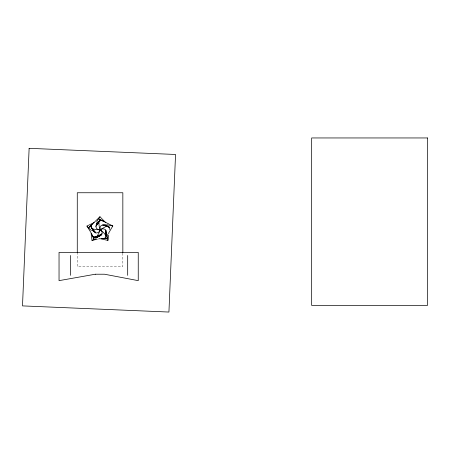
<?xml version="1.0" encoding="UTF-8"?>
<svg xmlns="http://www.w3.org/2000/svg" width="450" height="450" viewBox="0 0 450 450"><rect width="100%" height="100%" fill="white"/><g stroke="black" fill="none" stroke-linecap="round" stroke-linejoin="round"><path stroke-width="0.34" stroke-dasharray="2.25 1.69" d="M122.839 253.142L122.839 266.484L77.271 266.484L77.271 253.142"/><path stroke-width="0.67" d="M105.936 236.97L106.127 231.232L105.975 232.622M109.671 229.489L109.733 228.279L109.266 227.391L104.901 224.691L107.589 226.688M98.623 238.944L99.951 238.652L107.899 240.412L108.529 235.288M108.686 234.006L108.849 232.729L112.793 225.984L98.55 218.745L96.514 222.255M106.031 234.979L106.622 232.464L105.958 234.399M103.421 238.528L104.636 238.258L105.441 237.493A239.411 17.286 21.5 0 0 105.936 235.547L103.478 232.453L100.209 229.776A768.409 44.961 -34.1 0 1 96.367 228.161L95.878 226.373L99.259 221.062M95.878 226.373L99.821 220.629L96.002 225.242L98.291 222.868M105.739 222.677L99.951 216.748L98.55 218.745L104.079 221.591M106.301 230.737A310.455 29.334 -71.3 0 0 104.108 229.078A817.92 47.542 -71.3 0 0 100.209 229.776L95.996 229.657L92.126 228.684A242.522 18.478 -17.3 0 1 91.243 226.755L90.844 225.804L91.586 224.814M92.368 235.789L93.054 236.79L94.365 237.088A246.876 18.658 -87.4 0 0 96.463 236.903L98.679 233.64L100.209 229.776A828.821 47.874 37.4 0 1 100.851 225.928L102.454 224.983L108.293 226.389M92.689 223.723L88.538 227.846L91.451 230.608M94.134 222.531L86.951 226.074L88.538 227.846L99.951 216.748M102.628 220.809L100.586 220.494L96.362 223.948L98.595 222.345M96.463 236.903L101.959 233.893L95.749 237.308L101.469 234.743L95.051 237.369L100.704 235.597A302.248 27.422 -1.8 0 0 102.167 233.055A796.489 44.443 -1.8 0 0 100.209 229.776L99.073 225.72L98.904 221.788A236.115 18.124 55.3 0 1 100.586 220.494M96.272 238.59L92.002 240.412L91.052 232.729L86.951 226.074M98.168 236.194L100.704 235.597M92.002 240.412L97.301 239.237M94.365 237.088L99.653 236.458L96.356 236.627M101.858 238.657L107.758 238.072L107.19 234.18M101.25 238.556L107.758 238.072L107.899 240.412M106.571 224.646L112.793 225.984M93.054 236.79L97.971 237.684L95.479 236.841M102.454 224.983L108.889 226.755L103.573 224.752L109.266 227.391A245.801 18.54 -50.7 0 0 107.477 226.288L105.204 226.884L100.209 229.776A818.303 47.649 70.6 0 1 97.538 232.678A310.719 29.407 70.6 0 1 94.759 232.639M91.496 228.144L95.664 232.588L91.204 227.503L94.59 232.155L92.244 228.375M91.699 234.433L94.281 239.501L91.344 233.342M91.243 226.755L93.431 231.469L90.844 225.804M106.099 236.323L105.547 230.248L105.817 234.956M127.688 255.487L127.688 275.344M122.839 252.439L122.839 192.752L77.271 192.752L77.271 252.439M70.566 255.487L70.566 275.344M29.132 148.32L22.5 305.893L168.93 312.047L175.545 154.474L29.132 148.32M95.299 274.219L59.04 280.648L59.04 252.405L138.246 252.405L138.246 280.648L104.479 274.219L95.299 274.219M427.5 137.953L311.67 137.953L311.67 305.421L427.5 305.421L427.5 137.953"/></g></svg>
